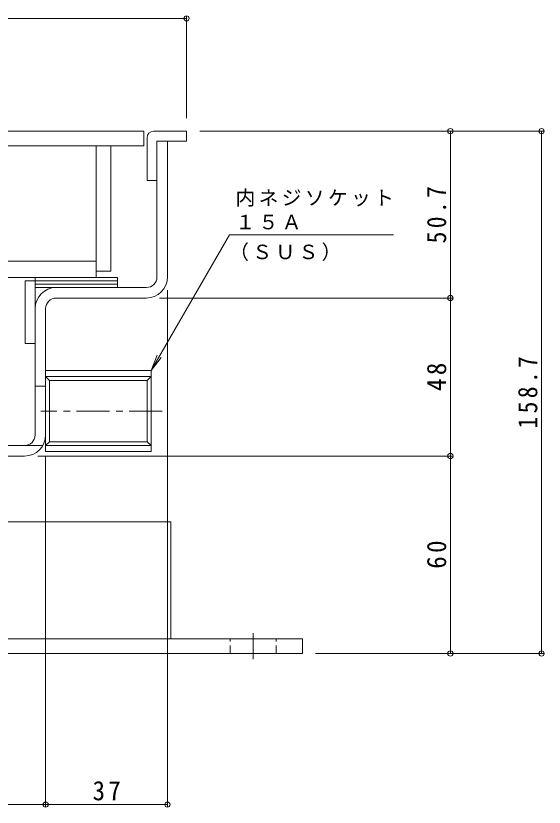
# Model space of a CAD drawing. Units: millimetres on the paper, enlarged 10 times, with parts at other scales. Extents: x -2452 to 2730, y -1962 to 1888.
# Drawn here: x 1763 to 2565, y -1500 to -298 of the extents above; entities that cross this region are included whole.
import ezdxf

# ---------------------------------------------------------------- set-up
doc = ezdxf.new("R2010")
doc.units = ezdxf.units.MM
doc.header["$LTSCALE"] = 10
doc.header["$PDMODE"] = 32
doc.header["$PDSIZE"] = 8
doc.linetypes.add('CHAIN1', pattern=[8, 5, -1, 1, -1])
doc.linetypes.add('DASHED1', pattern=[1.8, 1.2, -0.6])
for name, color, linetype, lineweight in [('D-1', 2, 'Continuous', 9), ('D-2', 3, 'Continuous', 9), ('D-3', 4, 'Continuous', 9), ('D-5', 7, 'Continuous', 9), ('D-6', 6, 'Continuous', 5), ('D-8', 5, 'Continuous', 5), ('D-9', 134, 'Continuous', 5), ('D-E', 3, 'Continuous', 9), ('D-F', 7, 'Continuous', 9)]:
    doc.layers.add(name, color=color, linetype=linetype, lineweight=lineweight)
doc.styles.add('ＭＳ ゴシック', font='')
doc.styles.get('ＭＳ ゴシック').set_extended_font_data('MS Gothic')

msp = doc.modelspace()

# ---------------------------------------------------------------- linework, layer by layer
at = {"layer": 'D-1'}
for p, q in [((1977.02, -694.23), (1977.02, -487.73)), ((1977.02, -487.73), (1993.02, -487.73)), ((1993.02, -694.23), (1993.02, -487.73)), ((1961.02, -710.23), (1824.02, -710.23)), ((1824.02, -726.23), (1961.02, -726.23)), ((1792.02, -934.24), (1792.02, -742.23)), ((1808.02, -742.23), (1808.02, -934.24)), ((1968.02, -836.35), (1808.02, -836.35)), ((1808.02, -836.35), (1808.02, -959.35)), ((1968.02, -836.35), (1968.02, -959.35)), ((1962.21, -851.27), (1813.83, -851.27)), ((1813.83, -944.43), (1813.83, -851.27)), ((1968.02, -845.46), (1962.21, -851.27)), ((1962.21, -851.27), (1962.21, -944.43)), ((1808.02, -860.24), (1792.02, -860.24)), ((1808.02, -950.24), (1813.83, -944.43)), ((1962.21, -944.43), (1813.83, -944.43)), ((1968.02, -950.24), (1962.21, -944.43)), ((1803.73, -950.24), (1514.02, -950.24)), ((1968.02, -950.24), (1808.02, -950.24)), ((1968.02, -959.35), (1808.02, -959.35)), ((1674.52, -966.24), (1776.02, -966.24))]:
    msp.add_line(p, q, dxfattribs=at)
msp.add_lwpolyline([(1968.02, -845.46), (1808.02, -845.46), (1813.83, -851.27)], dxfattribs=at)
for centre, radius, start, end in [((1961.02, -694.23), 32, 270, 0), ((1961.02, -694.23), 16, 270, 0), ((1824.02, -742.23), 32, 90, 180), ((1824.02, -742.23), 16, 90, 180), ((1776.02, -934.24), 32, 270, 0), ((1776.02, -934.24), 16, 270, 0)]:
    msp.add_arc(centre, radius, start, end, dxfattribs=at)
at = {"layer": 'D-2'}
for p, q in [((1957.02, -472.73), (877.76, -472.73)), ((1957.02, -472.73), (1957.02, -495.23)), ((877.76, -495.23), (1957.02, -495.23))]:
    msp.add_line(p, q, dxfattribs=at)
at = {"layer": 'D-3'}
for p, q in [((1972.02, -472.73), (2022.02, -472.73)), ((1962.02, -482.73), (1962.02, -547.73)), ((1977.02, -487.73), (1977.02, -547.73)), ((1962.02, -547.73), (1977.02, -547.73))]:
    msp.add_line(p, q, dxfattribs=at)
msp.add_lwpolyline([(2022.02, -472.73), (2022.02, -487.73), (1977.02, -487.73)], dxfattribs=at)
msp.add_arc((1972.02, -482.73), 10, 90, 180, dxfattribs=at)
at = {"layer": 'D-5'}
for p, q in [((2087.04, -630.21), (2336.37, -630.21)), ((1968.02, -836.35), (1983.24, -816.52))]:
    msp.add_line(p, q, dxfattribs=at)
msp.add_lwpolyline([(2087.04, -630.21), (1968.02, -836.35), (1977.59, -813.25)], dxfattribs=at)
at = {"layer": 'D-6'}
for p, q in [((1792.02, -795.23), (1792.02, -695.23)), ((1917.02, -695.23), (1792.02, -695.23)), ((1917.02, -710.23), (1917.02, -695.23)), ((1917.02, -700.23), (1792.02, -700.23)), ((1917.02, -705.23), (1792.02, -705.23)), ((1917.02, -710.23), (1792.02, -710.23)), ((1777.02, -795.23), (1792.02, -795.23))]:
    msp.add_line(p, q, dxfattribs=at)
msp.add_lwpolyline([(1792.02, -700.23), (1777.02, -700.23), (1777.02, -795.23)], dxfattribs=at)
at = {"layer": 'D-8'}
for points in [[(1884.52, -495.23), (1884.52, -685.23), (1907.02, -685.23)], [(1884.52, -495.23), (1907.02, -495.23), (1907.02, -685.23)]]:
    msp.add_lwpolyline(points, dxfattribs=at)
at = {"layer": 'D-9'}
for p, q in [((1884.52, -495.23), (877.76, -495.23)), ((1884.52, -695.23), (1884.52, -495.23)), ((1884.52, -670.23), (1654.84, -670.23)), ((1884.52, -695.23), (1614.77, -695.23))]:
    msp.add_line(p, q, dxfattribs=at)
at = {"layer": 'D-E', "linetype": 'CHAIN1'}
msp.add_line((2123.02, -1274.97), (2123.02, -1235.52), dxfattribs=at)
at = {"layer": 'D-E'}
for p, q in [((1528.02, -1243.74), (2198.02, -1243.74)), ((2198.02, -1243.74), (2198.02, -1266.24)), ((1528.02, -1266.24), (2198.02, -1266.24))]:
    msp.add_line(p, q, dxfattribs=at)
at = {"layer": 'D-E', "linetype": 'DASHED1'}
for p, q in [((2088.02, -1266.24), (2088.02, -1243.74)), ((2158.02, -1266.24), (2158.02, -1243.74))]:
    msp.add_line(p, q, dxfattribs=at)
at = {"layer": 'D-E'}
msp.add_lwpolyline([(1520.52, -1066.23), (1998.02, -1066.23), (1998.02, -1243.74)], dxfattribs=at)
at = {"layer": 'D-F'}
for p, q in [((2022.02, -298.5), (2022.02, -452.73)), ((2022.02, -301.5), (877.76, -301.5)), ((2564.03, -472.73), (2042.02, -472.73)), ((2422.66, -472.73), (2422.66, -726.23)), ((2561.03, -472.73), (2561.03, -1266.24)), ((1993.02, -1498.7), (1993.02, -714.23)), ((2425.66, -726.23), (1981.02, -726.23)), ((2422.66, -966.24), (2422.66, -726.23)), ((2425.66, -966.24), (1796.02, -966.24)), ((1808.02, -1498.7), (1808.02, -967.54)), ((2422.66, -1266.24), (2422.66, -966.24)), ((2564.03, -1266.24), (2218.02, -1266.24)), ((1808.02, -1495.7), (1498.02, -1495.7)), ((1808.02, -1495.7), (1993.02, -1495.7))]:
    msp.add_line(p, q, dxfattribs=at)
at = {"layer": 'D-F', "linetype": 'CHAIN1'}
msp.add_line((1985.03, -897.85), (1800.66, -897.85), dxfattribs=at)
at = {"layer": 'D-F'}
for p in [(2022.02, -301.5), (2422.66, -472.73), (2561.03, -472.73), (2422.66, -726.23), (2422.66, -966.24), (2422.66, -1266.24), (2561.03, -1266.24), (1808.02, -1495.7), (1993.02, -1495.7)]:
    msp.add_point(p, dxfattribs=at)

# ---------------------------------------------------------------- texts
at = {"layer": 'D-5', "char_height": 21.99, "attachment_point": 7, "style": 'ＭＳ ゴシック'}
for s, insert in [('\\T1.17;内ネジソケット', (2096.37, -587.37)), ('\\T1.17;１５Ａ', (2096.37, -622.21)), ('\\T1.17;（ＳＵＳ）', (2086.71, -670.06))]:
    msp.add_mtext(s, dxfattribs=dict(at, insert=insert))
at = {"layer": 'D-F', "color": 2, "char_height": 29.33, "attachment_point": 7, "rotation": 90, "style": 'ＭＳ ゴシック'}
for s, insert in [('\\T1.28;\\W0.9;50.7', (2416.66, -643.23)), ('\\T1.28;\\W0.9;158.7', (2555.03, -924.48)), ('\\T1.27;\\W0.95;48', (2416.66, -867.48)), ('\\T1.27;\\W0.95;60', (2416.66, -1137.49))]:
    msp.add_mtext(s, dxfattribs=dict(at, insert=insert))
at = {"layer": 'D-F', "color": 2, "insert": (1879.27, -1489.7), "char_height": 29.33, "attachment_point": 7, "style": 'ＭＳ ゴシック'}
msp.add_mtext('\\T1.27;\\W0.95;37', dxfattribs=at)

doc.saveas('drawing.dxf')
